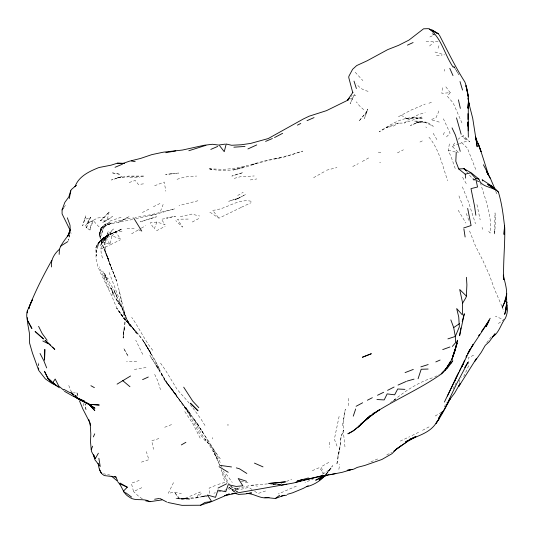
<?xml version="1.0" encoding="UTF-8"?>
<svg xmlns="http://www.w3.org/2000/svg" width="534" height="534" viewBox="0 0 534 534"><rect width="100%" height="100%" fill="white"/><g stroke="black" fill="none" stroke-linecap="round" stroke-linejoin="round"><path stroke-width="0.4" stroke-dasharray="2.67 2" d="M343.502 425.585L343.556 433.541L345.158 448.56M348.355 405.673L348.689 397.63M494.531 231.849L495.018 212.926L495.565 219.868L494.638 234.706L494.544 231.589M339.604 449.107L341.059 436.986L343.489 430.044L340.986 436.986L340.004 447.325L336.794 464.727L337.922 456.089L339.824 448.113L337.922 456.089M438.501 110.952L438.374 112.347L435.938 117.847L430.971 119.649L440.21 122.393M87.796 228.679L89.972 229.994L90.293 226.743L93.163 220.495L98.316 226.182L100.833 228.225L98.997 236.609L100.833 228.225L105.625 224.1L100.833 228.225M442.426 87.743L441.838 93.357L450.235 92.669L445.122 85.854M102.395 258.015L101.146 252.649L100.879 249.051L101.987 242.082L105.732 237.697L111.933 235.901L115.978 232.15L122.513 231.062M69.827 234.62L68.405 240.347L69.6 234.793M454.708 143.025L452.278 146.456L459 152.904L457.464 152.524M338.856 469.346L339.717 464.32M455.215 168.537L451.377 157.503L448.233 150.248L449.421 143.886M339.123 416.4L334.364 439.175L337.174 446.504M444.328 132.312L443.193 135.449M459.454 382.504L460.074 379.233M86.508 227.891L90.46 217.385L85.006 226.743L86.508 227.891L87.449 223.325L90.46 217.385L84.479 219.648L82.69 225.869L85.954 215.456L84.479 219.648M83.11 405.92L83.731 402.903M101.987 242.082L110.091 244.332L111.933 235.901L120.364 238.838L115.978 232.15M109.09 212.031L107.147 220.255L102.468 222.665L112.447 216.544L107.147 220.255L100.359 220.809L109.09 212.031L104.49 217.245L100.359 220.809M100.479 236.956L103.823 227.371L100.479 236.956C97.415 233.805 101.186 230.254 102.581 227.357L107.134 224.687L111.499 223.346L101.393 227.464C111.112 222.551 121.772 219.527 132.545 218.012M102.942 239.659L103.376 237.95L107.941 235.3L122.353 228.839L107.941 235.3L102.942 239.659L107.941 235.3M267.481 483.911L251.26 485.226L235.387 488.944L234.419 492.048L234.72 492.655L229.353 487.315L234.853 492.174M444.175 71.142L444.775 69.32M89.972 229.994L93.163 220.495L87.449 223.325L97.782 217.972L104.49 217.245M438.08 48.234L439.088 45.337M103.376 237.95L100.419 246.294L103.376 237.95L99.437 241.935L96.954 248.998L99.738 241.368L103.963 237.53L122.353 228.839M156.842 222.037L154.293 228.959L150.188 222.865L156.842 222.037L165.099 224.607L161.341 219.247L167.896 218.206M160.514 211.21L163.137 204.435M354.349 94.778L350.124 103.689L354.349 94.778L356.305 95.813M468.685 365.663L464.073 375.863L461.516 377.565M444.321 407.095L446.384 402.556M173.497 482.616L168.223 493.409L174.444 492.114L181.38 493.59M322.616 474.366L323.17 473.284L321.328 466.689L329.485 461.97M452.979 388.845L454.567 385.762M114.737 232.136L104.29 237.263L99.437 241.935L103.963 237.53M454.948 385.074L456.089 383.025M63.88 207.506L65.682 205.123M486.741 342.728L491.974 335.833M99.738 241.368L96.988 244.872L95.86 248.003L96.414 255.846L96.093 248.998L96 258.823L97.842 266.373L100.933 273.648L111.439 295.175L116.752 308.131L120.43 314.166L138.279 334.044L144.821 342.801L149.14 350.411L141.437 338.269L125.864 320.146L138.259 334.017M326.448 474.065L331.2 468.291L325.894 474.018M450.235 92.669L447.285 96.213L453.132 102.862L462.671 124.616M351.065 96.447L352.126 95.319M446.437 136.918L450.095 133.213L443.4 118.788M326.441 473.791L332.609 465.655L326.327 473.845M429.57 46.024L433.648 42.346M201.238 493.489L196.285 497.942L189.744 499.01L180.105 499.203L178.73 498.469L174.444 492.114L180.105 499.203L183.863 498.856L200.197 491.954L196.285 497.942L207.766 495.218L201.592 496.56L207.099 496.226L194.91 497.641L182.561 498.729L175.299 498.269L188.295 498.562L182.561 498.729L189.744 499.01L178.73 498.469M397.403 123.194L398.598 123.1L393.057 126.311L386.549 127.459L397.403 123.194L404.365 123.014L408.597 119.656L418.976 114.389L425.231 112.714M457.885 139.427L462.264 135.99L469.713 141.844L463.225 135.336M395.16 399.512L392.67 401.281C404.986 391.028 418.529 382.03 433.995 377.318M328.897 470.074L324.799 473.004L323.17 473.284L319.539 467.557L310.601 471.415M498.362 323.544L503.736 319.766L495.365 316.248M390.414 402.636L395.781 399.065M441.545 412.295L433.528 416.981M131.591 233.832L140.656 228.539M237.697 195.504L243.224 192.267M324.051 171.794L311.943 178.63M141.376 228.131L145.709 225.695M362.266 161.502L370.022 157.163M386.77 454.975L391.649 452.325M398.424 116.746L410.893 110.184L425.238 104.063M192.24 222.037L199.255 218.293M422.561 430.304L430.778 425.972M142.364 212.539L150.174 208.46M352.734 166.528L358.294 163.644M379.674 162.656L380.562 162.202M156.462 230.781L165.16 226.309M397.409 152.898L403.424 149.8M110.545 244.699L120.45 239.753M241.008 207.486L218.933 218.226L211.017 212.886L209.455 212.392M434.676 376.977L439.415 374.614M412.014 435.564L419.904 431.646M153.358 206.751L160.44 203.26M350.211 99.01L353.074 97.615M429.883 36.973L434.616 34.697L431.479 33.322L434.329 35.004M473.625 355.21L468.285 357.787L468.685 365.57M279.482 484.772L283.661 482.763M112.714 233.098L106.96 235.854L101.901 243.083L106.96 235.854L111.452 233.044L103.956 239.733L106.299 236.322L103.049 242.523L106.046 236.542L113.342 228.973L105.639 238.304L104.344 244.732L108.442 234.079L105.639 238.304L108.215 231.442L104.911 241.722L105.238 249.612L106.353 254.805L103.863 247.042L108.949 261.486L101.533 243.117L99.311 234.82M419.918 142.057L422.781 140.702M241.415 207.252L251.073 202.72M139.167 480.453L131.357 483.243L133.547 491.56L143.225 487.021M400.246 441.097L409.691 436.692M314.005 478.604L305.007 482.509M100.879 249.051L110.151 244.886M286.551 481.441L291.684 479.138M113.735 232.644L118.548 230.514M296.343 486.1L278.294 493.97M377.671 458.973L368.874 462.698M215.382 485.486L209.121 488.109L209.361 494.811M452.278 146.456L458.819 143.86M459.547 143.573L466.776 141.083L462.264 135.99M121.071 217.258L108.949 221.45M154.633 185.759L164.205 182.021L165.84 191.199M164.699 427.267L172.983 424.029M386.549 127.459L387.604 127.059L379.207 131.738C390.654 124.509 403.043 115.998 417.381 118.087L410.312 118.041L404.879 118.848L415.118 117.874L423.182 118.067L416.333 118.488L421.453 117.033L404.365 123.014M428.915 103.236L432.954 101.8M129.201 182.515L135.269 180.432L138.433 184.524L145.061 183.636M265.565 490.993L258.049 493.503L253.39 490.419M141.383 462.144L148.866 459.661L146.363 451.624M217.745 484.552L224.961 482.322L221.256 469.753M158.905 438.548L151.696 440.77L153.525 449.361M177.028 179.311L183.189 177.428L189.724 176.333L196.645 176.066M197.894 200.771L179.01 205.597M224.36 490.239L232.811 488.323L230.688 485.793M213.954 493.176L215.422 492.762M218.373 491.927L221.316 491.1M135.83 218.693L156.102 214.181L174.725 208.821L151.703 214.541L135.002 217.618M234.212 178.376L240.474 176.707L254.224 175.966M326.448 170.253L336.941 167.563M150.888 215.449L156.102 214.181M274.823 158.825L291.531 154.66L302.711 151.089L285.463 156.749L267.38 160.621L250.786 165.026L256.961 163.17C242.116 169.124 226.096 172.555 210.189 168.991L212.552 169.285L208.187 168.811L222.244 169.285C242.209 169.124 260.592 160.434 280.183 157.864M132.586 219.461L107.134 224.687L100.158 231.262L99.284 234.339L102.581 227.357L100.158 231.262L99.544 235.874L100.559 229.079L100.158 231.262L101.226 241.869L100.465 239.566L107.995 257.822L110.585 265.772M180.285 216.63L191.693 214.114L199.629 216.01M134.301 369.441L146.029 367.526M250.279 179.931L256.861 178.937M236.322 489.878L242.036 489.064L248.724 487.328L252.722 489.972M129.916 177.595L139.621 177.335M110.231 475.12L103.543 473.765M436.545 55.583L442.105 55.055M136.731 361.324L126.511 361.818M72.571 392.971L76.949 392.764L78.318 397.142M188.215 219.073L177.555 219.2L182.555 227.104L175.793 220.662M280.437 484.311L270.631 484.091M280.477 484.345L271.606 484.104M235.387 488.944L238.925 488.97L233.919 488.85L235.387 488.944L232.163 486.581M127.025 228.305L134.147 228.452M271.446 484.104L280.363 484.285M426.092 41.265L439.235 41.879M251.167 201.251C237.49 198.201 226.056 209.695 212.599 210.296L218.933 218.226M251.26 485.226L257.588 486.14M105.792 277.793L109.557 278.408M240.887 481.114L248.01 482.776M378.279 152.123L381.456 152.871M448.233 150.248L456.697 152.337M368.093 91.301C363.547 90.406 359.115 87.83 356.652 83.831M435.003 52.025L444.628 54.935M237.924 491.787L232.237 489.164L238.411 492.328M475.494 179.918L472.223 178.383L476.495 180.552M425.798 126.999L426.739 127.459M138.486 229.753L141.37 231.182M477.202 180.913L480.046 182.361M70.995 393.171L77.156 396.455M476.148 180.232L478.784 181.653M71.636 393.344L76.709 396.361M69.974 392.443L76.709 396.395M70.955 393.371L73.632 394.953M71.069 393.438L75.247 395.921M401.214 115.244L408.597 119.656M142.324 498.783L139.114 496.727L133.547 491.56M363.727 109.717L359.375 105.732L356.298 101.827M474.346 180.786L468.585 174.131M229.353 487.315L234.893 492.128M461.73 142.712L467.384 148.132L476.001 170.092M230.554 486.033L232.811 488.323M128.641 323.557L130.089 325.039L123.521 317.984L119.349 311.522L123.915 318.464L123.521 317.984L133.827 329.071L128.273 321.889L124.108 314.139L130.389 326.494L127.039 319.285L129.408 325.373C121.719 308.912 120.851 290.342 113.715 273.802L116.699 280.811L109.757 263.849L107.314 256.433L109.316 262.408M125.704 320.487L132.352 327.415M355.23 72.244L362.893 80.621M488.663 231.289L490.132 233.024C492.395 215.549 485.059 199.209 480.44 182.768M230.154 485.166L228.031 482.636L223.532 470.901M466.629 171.681L468.098 173.517M428.942 137.145C439.235 149.4 442.506 165.874 447.652 180.726M220.295 458.833L211.384 446.431L208.073 442.826L205.089 440.69L199.716 433.935L188.222 412.622L183.87 405.64L168.704 385.154L161.248 373.279L162.59 375.682C159.786 368.053 153.512 362.673 149.921 355.49L159.96 371.19L155.708 364.996L165.58 381.056L176.974 395.681L167.175 383.245L182.735 403.964L191.352 417.001L170.52 388.071L193.802 418.649L202.827 432.553L193.528 418.376L198.628 425.531L197.974 424.583C205.657 437.833 215.743 449.695 220.829 464.34M128.427 322.963L130.269 325.319M192.02 406.868L187.354 400.867L177.248 389.586L165.193 369.755L159.426 361.518M192.887 407.929L201.051 419.143L205.129 425.705M186.039 407.929L185.465 407.135C194.523 418.075 198.555 432.24 208.073 442.826L205.083 439.102L209.221 444.842L217.378 458.933L213.173 450.583L219.694 465.227M186.092 408.016L190.471 414.157M226.236 474.025L232.203 482.376M152.731 350.304C144.514 340.091 139.267 328.023 131.718 317.39M105.732 237.697L110.091 244.332M184.817 411.621L193.255 424.463L200.37 438.554M150.555 352.293L146.049 345.344L154.92 359.909L159.426 369.114C154.253 359.262 148.499 349.723 142.838 340.105L146.903 346.666M167.175 383.299L161.522 374.488L162.703 376.343M453.96 66.703L459.02 74.914L453.58 66.096M453.853 66.516L454.721 67.911M458.185 210.216L465.908 223.032M495.605 191.432L496.86 193.488L496.073 191.599M228.172 487.615L228.973 488.937M433.181 133.306L437.326 140.335M462.577 177.268L466.469 183.996M147.544 347.888L151.589 354.943L148.572 349.663M202.026 431.158L214.014 451.056L220.095 466.122M142.738 354.402L135.756 340.185M108.996 288.821L99.177 266.88M227.297 483.016L221.483 469.78M154.673 374.341L158.077 381.53L160.454 389.686M221.136 465.067L222.057 467.25M458.946 195.905L462.965 206.257M68.773 385.501L71.843 393.004M462.377 186.893L468.325 201.485L475.48 223.773M466.255 213.48L469.346 221.59M501.913 306.316L494.678 289.628L489.344 274.89L482.836 260.425L475.547 246.134L469.046 229.7M502.194 307.05L503.869 311.456M108.896 261.159L106.112 253.817L112.227 270.064M124.709 314.052L122.74 308.719L118.515 301.156L122.159 308.118L113.982 290.469L117.3 297.732C114.51 288.507 107.614 281.138 104.15 272.393L106.74 279.776L104.464 274.076L105.505 277.66L114.022 294.755L110.698 287.726L114.957 297.425L119.369 304.393L115.751 297.925L119.549 304.747L121.518 306.796L120.864 305.875C126.011 315.914 124.215 327.309 123.134 338.035L124.382 327.168L123.134 338.035C123.2 328.283 128.273 317.83 122.74 308.719L125.43 316.081M109.13 272.467L120.791 303.058L123.661 312.837M107.995 257.822L108.395 259.07M482.062 227.371L482.589 229.34M70.762 232.297L71.109 233.565M102.828 271.052L104.831 279.562M476.962 204.622L480.166 219.834M76.949 392.764L77.777 396.715M119.269 291.37L121.405 301.73L120.851 298.98M111.679 288.066L113.315 296.924M212.652 437.586L212.832 438.941M38.415 365.576L38.168 362.533L38.381 365.67M329.284 442.159L329.632 447.345M343.495 418.396L342.681 425.685L345.318 409.238L343.495 418.396M367.606 109.09L364.502 118.448L367.606 109.09M96.774 245.987L95.86 248.003L100.118 240.741L104.29 237.263L96.988 244.872L100.118 240.741L96.774 245.987M367.018 111.452L358.815 121.352L367.018 111.452M129.061 216.63L118.822 222.197L129.061 216.63M245.54 194.55L235.214 199.936L245.54 194.55M416.32 122.92L410.459 125.443L421.353 121.271L422.594 121.365L414.217 121.078L421.353 121.271L416.32 122.92L426.432 122.313L429.49 123.588L433.281 126.264L423.802 121.685L426.432 122.313L422.921 121.966L416.32 122.92M106.059 223.906L104.637 224.487L110.578 222.284L106.059 223.906M117.507 177.909L111.452 180.018L122.626 176.44L117.507 177.909L129.789 176.681L144.48 176.073L128.601 176.066L117.507 177.909M237.97 174.024L231.896 176.08L243.097 172.569L237.97 174.024M239.953 197.66L228.786 201.258L239.953 197.66M244.559 166.762L233.265 170.092L244.559 166.762M151.362 218.286L140.188 221.857L156.475 216.804L151.362 218.286M172.989 216.671L166.561 217.999L175.566 216.517L172.989 216.671M171.301 173.643L165.587 174.638L178.65 173.043L171.301 173.643M112.574 172.909L120.417 174.378L112.574 172.909M169.725 387.123L163.971 379.274L169.725 387.123M122.713 316.535L116.752 308.131L122.713 316.535M136.103 332.762L131.664 326.541L136.737 333.71L136.103 332.762M127.986 356.018L123.668 348.268L127.986 356.018M113.588 273.341L109.757 263.849L113.588 273.341M86.007 409.578L85.066 403.851L86.007 409.578"/><path stroke-width="0.8" d="M467.931 113.635L467.958 119.483M44.729 349.576L44.556 360.136L44.916 349.476M462.638 303.118L465.828 297.805L466.362 296.05L459.701 289.495L462.638 303.118L462.371 314.9L456.677 308.565L458.746 317.016L459.333 326.848L455.322 336.453L455.549 342.708L452.331 346.446M51.524 266.96C50.463 259.971 54.401 253.683 59.448 249.244C61.604 243.204 66.129 238.451 69.66 233.211L70.228 229.854L70.007 225.161L67.324 217.805M456.236 152.323L455.809 161.341L458.746 168.964L465.221 174.197L465.655 178.162M59.167 254.391L59.448 249.244M468.044 108.275C469.186 99.411 467.924 90.426 464.9 82.056C455.268 66.917 447.512 50.757 439.268 34.864M466.362 296.05L466.903 284.849L466.442 277.313M27.207 312.917L27.388 310.715L32.367 299.788L29.27 306.756C35.584 290.65 43.408 275.35 51.811 260.338M506.726 293.513C506.132 300.535 508.008 307.657 504.623 314.372L506.926 305.001L506.412 303.479M460.875 327.889L459.6 335.726L464.3 313.738L462.217 321.655M69.246 198.555L70.962 190.197M455.422 348.629L451.891 359.622L454.681 351.679L457.424 340.211C454.781 352.894 450.896 366.304 440.323 374.714C419.337 389.259 395.667 399.352 374.227 413.176L379.634 409.698L369.955 416.44L360.757 424.23L375.142 412.495L365.737 419.817L370.229 415.799L368.994 416.82M506.145 295.883L504.39 302.992L502.294 307.437L506.432 297.712L504.39 302.992C509.116 293.974 505.264 284.228 503.275 275.097M454.868 350.971L457.144 343.155L452.505 356.866M70.742 190.738L68.819 196.899L64.814 202.433L62.078 209.889L62.091 213.9L69.68 229.353M418.082 378.746L421.186 369.261L428.128 369.041M98.376 453.206L95.246 458.686L91.634 451.691L91.227 449.735L92.642 446.177M353.254 416.173L355.684 408.984M28.923 308.485L29.677 306.276M28.836 308.685L29.657 306.322M67.678 236.535L70.228 229.854L67.624 236.522M454.981 380.435L454.601 381.369L457.084 375.676L444.421 402.049M447.412 396.054L463.045 363.888M463.692 362.379L464.667 360.123M470.167 349.55L468.325 352.847L473.251 344.296L469.339 350.965L461.756 366.898L463.038 363.921M93.363 436.892L94.725 433.822M465.955 357.113L466.789 355.25M450.229 398.377L449.675 399.612L454.654 393.031L460.128 383.525L458.673 386.589L476.275 358.741M442.265 411.627L438.501 418.609L445.116 407.969L456.73 383.606L468.004 362.292L464.687 367.592M461.229 367.526L461.923 366.07M450.242 361.712L445.222 370.142L449.361 363.961L445.95 369.067L441.197 373.934L443.761 371.07M457.391 374.961L458.793 372.278M459.487 370.943L460.882 368.26M461.756 366.898L463.585 363.42M447.165 404.432L450.222 398.584C445.736 407.395 441.244 416.266 435.337 424.23C428.201 434.069 415.612 436.185 405.606 441.805L415.779 436.912L409.658 439.295M467.557 353.795L469.86 349.436M471.402 347.427L484.999 326.955L490.165 318.264L486.107 326.674L489.071 320.627L481.394 331.647M52.893 382.431L55.182 379.033L58.853 386.169L63.706 390.16L63.88 389.353L69.614 392.483L71.883 392.216M478.618 335.732L479.545 334.371M353.001 92.202L347.347 100.412L326.454 110.665L309.153 116.192L303.399 118.948L268.242 138.553L250.626 143.426L241.301 144.761L231.589 145.275L226.202 144.02L224.247 151.689L219.581 145.689M474.779 361.405L481.181 352.447L485.313 345.298L489.091 341.934L495.025 333.797L492.528 336.887C499.403 332.502 500.698 324.272 505.431 318.177C507.413 313.705 508.228 308.318 506.486 303.666M450.549 363.861L452.819 360.744L447.018 368.694M415.812 436.585L406.454 442.192L396.722 448.847L391.963 453.706L381.837 459.507L364.735 465.468L357.293 467.39L353.635 469.199L347.133 470.367L352.053 469.406L342.234 472.31L318.711 476.962L325.366 475.267M62.078 209.889L63.426 208.1M325.92 474.713C320.967 480.453 314.219 484.899 306.763 486.688M446.331 368.206L447.358 367.065L444.762 370.075M349.47 98.143L347.347 100.412L348.775 99.711M123.621 490.913L127.306 487.202L120.03 483.036M367.793 418.035C361.344 423.509 355.864 430.531 347.841 433.815L353.435 430.718L357.106 427.641M369.014 416.914L370.229 415.799M323.978 475.968L319.272 480.206L323.771 476.308L322.549 477.236L326.421 474.873M71.229 189.677L76.255 185.371L75 186.733C78.645 176.307 89.318 171.387 98.87 167.556M358.334 426.613L362.012 423.535L357.693 427.434L367.759 417.848M401.114 445.83L393.738 451.197M372.739 413.897L374.007 412.936M264.931 497.428L275.317 498.502L279.622 495.298M396.722 448.847L406.454 442.192M447.906 338.876L455.322 336.453L453.693 327.596L459.447 323.671M60.783 246.061L67.838 241.588M117.079 384.14L130.576 375.996M167.736 502.447L181.967 505.351L200.577 505.237L205.056 502.401L211.698 501.546L229.28 493.97L224.527 495.665M181.34 444.922L185.892 442.306M356.105 406.287L362.659 402.763M308.231 485.72L303.312 488.37L292.559 492.829L287.265 494.337M274.536 137.558L282.619 133.326M320.614 477.623L315.661 480.2L329.084 474.339M415.772 436.552L410.82 439.128L415.559 436.999M367.372 400.24L372.352 397.696M387.577 390.347L394.092 387.03M218.072 488.056L226.676 483.777M297.431 125.13L300.776 123.467M377.511 395.26L383.659 392.27M324.191 475.867L326.347 474.826M142.578 379.654L148.312 377.017M407.435 45.143L413.102 42.546M247.903 148.939L256.761 144.921M398.037 385.061L406.307 381.396M435.797 361.932L440.103 360.049M307.023 120.664L314.052 117.593M210.79 149.407L217.718 146.429M265.598 141.403L272.38 138.52M115.037 167.296L122.473 164.178M275.317 498.502L284.242 495.198M405.079 372.605L413.323 369.408M442.706 349.603L449.908 346.987M188.816 150.748L205.897 145.328M99.351 167.449L111.132 165.166L117.26 163.21L123.154 163.391L129.195 161.261L140.709 158.398L151.796 154.633L163.484 152.15L182.408 150.054L204.142 145.268L212.445 144.267L218.633 145.068L225.228 144.107M463.639 227.991L471.095 225.535L467.671 208.393M420.865 366.871L428.175 364.548M302.157 479.632L297.058 481.141L308.412 477.943M200.577 505.237L211.698 501.546L207.386 495.011L215.529 497.334L217.939 490.112L225.755 491.741L228.225 484.638L236.115 486.434L242.863 485.8L238.197 478.524L246.561 481.308M303.779 480.133L305.148 479.746M407.115 381.076L414.024 379.133M465.221 174.197L470.561 172.802L475.681 178.376L477.556 187.007L471.001 188.615L474.532 206.077L475.847 215.235M295.956 482.155L300.649 480.94M310.594 478.444L322.663 475.64L293.373 483.036L281.498 485.119M225.421 495.485L235.634 493.289L231.669 493.79M306.042 479.512L312.27 478.21M330.446 474.579L335.773 473.551M165.8 152.717L175.753 150.888M286.878 484.211L233.892 493.536M154.613 499.243L159.379 498.436M248.43 493.436L251.547 492.915L245.006 493.997L238.164 494.437M281.218 496.059L286.611 495.178M145.762 500.859L149.947 501.673L161.969 499.904M279.896 482.582L268.722 483.47L285.523 481.848L280.897 482.329M275.497 482.896L279.355 482.489M233.872 147.19L244.999 146.45M269.083 497.401C261.106 499.731 254.538 493.436 246.701 493.463M458.746 168.964L463.899 168.684L471.222 172.842L478.898 179.084C481.454 187.895 492.789 186.273 498.356 191.993C501.967 203.601 503.348 215.783 504.73 227.838C505.144 245.106 502.988 262.381 503.762 279.602L503.295 276.545M123.154 163.391L124.375 163.364L117.26 163.21M227.758 424.951L228.131 424.957M404.932 389.366L397.71 388.999L394.639 394.82L387.157 393.898L384.186 399.926L376.944 399.525M111.493 476.161L117.78 481.381L115.978 477.056L104.25 475.554C99.785 473.191 98.863 467.951 98.116 463.432M220.081 465.374L231.522 466.956M131.431 160.988L135.202 161.675M475.681 178.376L478.898 179.084M236.315 467.877L239.426 468.772L246.835 473.471M149.947 501.673C143.392 497.681 135.095 501.907 129.008 496.854C122.987 493.67 122.419 486.501 118.007 482.122M114.543 476.575L115.978 477.056M254.438 463.111L263.015 466.883M487.422 184.303L489.197 185.091L495.372 189.784L488.083 184.764M119.783 483.811L127.306 487.202M76.075 397.389L84.759 401.348L72.417 395.814L64.501 391.342M58.5 386.609L51.518 383.172L45.357 378.9L38.695 370.376L32.42 352.974L29.57 343.068L29.357 332.869L27.755 323.991L27.381 317.63M86.108 402.743L91.728 405.546L85.173 402.676L73.605 396.014M42.813 340.992L47.786 343.475M160.1 498.556L166.668 501.967M453.353 67.418C444.635 55.129 441.885 38.448 429.49 29.05L438.668 34.002L428.468 28.649L423.562 28.809L408.964 40.09L398.584 45.35L387.731 49.609L367.245 60.729L356.672 65.582L352.607 69.3L348.856 76.302L348.762 77.564L352.76 92.696M90.9 385.702L94.391 387.651M73.585 395.894L77.183 397.97M74.313 396.422L82.022 400.914M88.037 403.504L94.959 408.256L86.581 403.05M219.053 466.683L228.218 472.283M235.381 493.056L237.356 494.264M432.019 29.864L438.668 34.002M123.608 491.807L125.35 492.909M54.802 383.979L49.956 380.889L55.983 385.121L54.108 383.766M59.347 387.784L53.08 383.292L47.72 377.945L51.257 381.089M496.707 190.518L491.18 185.645L482.115 179.718L482.836 180.919M54.134 383.833L55.389 384.754L54.208 383.706M125.904 492.889L131.611 497.081M122.687 380.588L129.949 386.709M466.349 170.807L463.899 168.684L466.436 170.833M494.671 189.116L491.18 185.645L498.356 191.993M75.955 397.022L78.278 399.092M198.815 407.669L192.694 401.081L183.703 387.177M491.18 185.645L493.389 187.814M50.723 345.304L45.016 340.218L54.802 349.45L52.472 347.08M88.604 403.844L94.818 410.613L88.791 404.004M48.534 379.12L52.879 382.905L49.742 380.602L47.913 378.466L44.482 371.277L48.133 378.626M47.139 340.332L42.146 333.49L38.588 326.327M133.654 217.959L141.764 231.109M486.394 171.467L490.579 178.797L495.178 189.623M490.426 178.53L487.035 171.741L488.169 174.691M487.035 171.741L488.703 175.426M40.03 353.461L43.775 360.584L46.685 367.899M483.39 164.772L488.196 173.944L480.827 150.968L475.567 137.205M101.32 473.224L99.344 469.032M452.024 127.893L455.422 135.089L460.255 151.322M449.782 68.345L452.992 75.588M79.459 400.794L82.817 408.917L90.146 423.195L90.807 433.895L90.526 441.925L91.227 449.735M450.843 319.886L453.693 327.596M93.871 455.122L95.246 458.686M27.795 321.475C26.493 318.084 26.366 314.179 27.388 310.715L27.448 312.37M459.994 81.542L462.557 90.092M456.503 117.847L461.149 134.261M354.015 81.121L356.398 88.551M475.42 137.225L476.835 141.757L475.607 137.251M93.403 454.514L94.892 459.761L100.218 466.522L98.863 458.285M88.704 419.33L90.386 425.298M468.652 102.441L472.717 118.294L477.162 146.77L476.114 139.034M468.685 102.742L469.333 105.138L468.004 97.922M475.54 137.271L476.281 140.288M458.412 99.825L460.348 108.395M468.098 98.616L468.645 101.734L468.465 99.564L468.051 108.182L468.305 103.643L468.231 130.817M463.912 229.119L465.121 236.989M38.595 367.859L38.715 369.381M468.044 122.566L468.144 126.418L468.058 122.453M468.058 123.387L468.351 137.225M468.051 121.825L468.124 125.156M506.866 302.131L505.331 312.083L506.866 302.131M504.543 226.029L504.043 234.313L504.543 226.029M439.709 417.788L436.104 423.235L439.709 417.788M371.237 353.762L362.473 357.206L371.237 353.762M99.13 405.019L89.418 404.345L99.13 405.019M87.916 403.524L79.072 399.132L87.916 403.524M36.399 332.582L35.09 331.46L43.474 338.957L36.399 332.582M197.94 410.746L190.391 403.237L197.94 410.746M30.899 326.861L27.227 319.926L31.94 328.503L30.899 326.861M478.477 144.267L478.05 143.185L481.061 151.656L478.477 144.267M466.155 86.354L465.935 85.647L468.305 96.721L466.155 86.354"/></g></svg>
